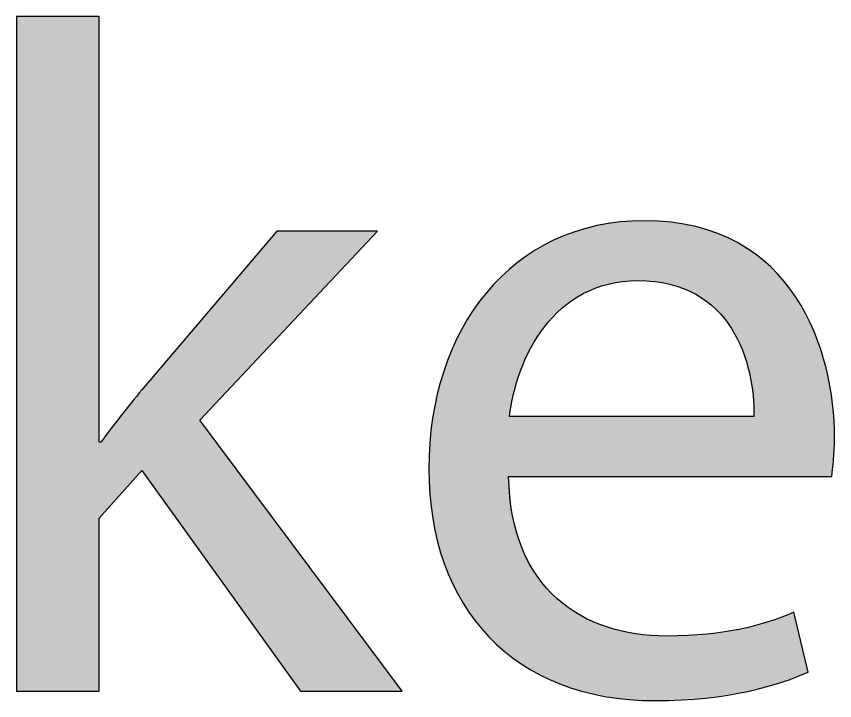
# Model space of a CAD drawing. Extents: x 28 to 546, y -814 to -28.
# Drawn here: x 62.27 to 84.75, y -46.64 to -27.85 of the extents above; entities that cross this region are included whole.
import ezdxf

# ---------------------------------------------------------------- set-up
doc = ezdxf.new("R2010")
doc.units = 0
doc.layers.add('LAYER_1', color=7, linetype='CONTINUOUS')

# ---------------------------------------------------------------- blocks, each defined once
blk = doc.blocks.new('*U7')
at = {"layer": 'LAYER_1', "color": 250, "extrusion": (0, 0, -1)}
for points in [[(-62.268, -46.383), (-62.268, -27.847), (-64.54, -46.383)], [(-64.54, -46.383), (-62.268, -27.847), (-64.54, -27.847)], [(-69.422, -36.692), (-69.422, -33.747), (-70.074, -35.998)], [(-70.074, -35.998), (-69.422, -33.747), (-70.074, -33.747)], [(-70.074, -35.998), (-70.074, -33.747), (-72.189, -33.747)], [(-67.307, -38.943), (-67.307, -36.234), (-69.422, -36.692)], [(-69.422, -45.476), (-67.307, -38.943), (-69.422, -41.772)], [(-64.54, -41.632), (-64.54, -39.543), (-64.592, -41.574)], [(-64.592, -41.574), (-64.54, -39.543), (-64.592, -39.543)], [(-64.592, -41.574), (-64.592, -39.543), (-65.714, -40.326)], [(-70.074, -46.383), (-69.422, -41.772), (-70.074, -42.645)], [(-70.074, -46.383), (-70.074, -42.645), (-72.189, -46.383)], [(-72.189, -46.383), (-70.074, -42.645), (-72.189, -45.475)], [(-72.189, -46.383), (-72.189, -45.475), (-72.868, -46.383)]]:
    blk.add_solid(points, dxfattribs=at)
at = {"layer": 'LAYER_1', "color": 250}
for points in [[(69.422, -36.692), (67.307, -36.234), (69.422, -33.747)], [(67.307, -42.539), (65.714, -38.107), (67.307, -36.234)], [(65.714, -40.326), (64.592, -39.543), (65.714, -38.107)], [(65.714, -40.326), (65.714, -38.107), (67.307, -42.539)], [(67.307, -42.539), (67.307, -38.943), (69.422, -45.476)], [(69.422, -45.476), (69.422, -41.772), (70.074, -46.383)]]:
    blk.add_solid(points, dxfattribs=at)
blk = doc.blocks.new('*U8')
at = {"layer": 'LAYER_1', "color": 250}
for points in [[(78.921, -35.129), (78.851, -33.495), (78.921, -33.491)], [(79.1, -35.119), (78.921, -33.491), (79.1, -33.482)], [(79.281, -35.108), (79.1, -33.482), (79.281, -33.473)], [(79.341, -35.105), (79.281, -33.473), (79.341, -33.47)], [(79.524, -35.115), (79.341, -33.47), (79.524, -33.46)], [(79.341, -35.105), (79.341, -33.47), (79.524, -35.115)], [(79.524, -35.115), (79.524, -33.46), (79.803, -35.131)], [(79.803, -35.131), (79.803, -33.476), (79.811, -35.132)], [(79.811, -35.132), (79.811, -33.476), (80.125, -35.188)], [(77.793, -35.49), (77.758, -33.722), (77.793, -33.712)], [(77.836, -35.464), (77.793, -33.712), (77.836, -33.7)], [(78.169, -35.313), (77.836, -33.7), (78.169, -33.609)], [(78.213, -35.299), (78.169, -33.609), (78.213, -33.597)], [(78.427, -35.232), (78.213, -33.597), (78.427, -33.562)], [(78.486, -35.214), (78.427, -33.562), (78.486, -33.553)], [(78.53, -35.2), (78.486, -33.553), (78.53, -33.546)], [(78.851, -35.142), (78.53, -33.546), (78.851, -33.495)], [(80.125, -35.188), (80.125, -33.494), (80.221, -35.205)], [(80.221, -35.205), (80.221, -33.499), (80.263, -35.218)], [(80.263, -35.218), (80.263, -33.501), (80.597, -35.324)], [(80.597, -35.324), (80.597, -33.561), (80.933, -35.482)], [(80.933, -35.482), (80.933, -33.621), (80.933, -35.483)], [(80.933, -35.483), (80.933, -33.621), (81.202, -35.658)], [(81.202, -35.658), (81.202, -33.705), (81.231, -35.676)], [(81.231, -35.676), (81.231, -33.714), (81.244, -35.688)], [(77.199, -35.918), (77.116, -33.96), (77.199, -33.927)], [(77.253, -35.866), (77.199, -33.927), (77.253, -33.905)], [(77.531, -35.65), (77.253, -33.905), (77.531, -33.794)], [(77.61, -35.602), (77.531, -33.794), (77.61, -33.762)], [(77.758, -35.512), (77.61, -33.762), (77.758, -33.722)], [(81.244, -35.688), (81.244, -33.718), (81.492, -35.901)], [(81.492, -35.901), (81.492, -33.796), (81.538, -35.951)], [(81.538, -35.951), (81.538, -33.81), (81.719, -36.151)], [(81.719, -36.151), (81.719, -33.895), (81.913, -36.423)], [(76.776, -36.374), (76.646, -34.204), (76.776, -34.134)], [(77.002, -36.109), (76.776, -34.134), (77.002, -34.012)], [(77.045, -36.067), (77.002, -34.012), (77.045, -33.989)], [(77.116, -35.999), (77.045, -33.989), (77.116, -33.96)], [(81.913, -36.423), (81.913, -33.985), (82.077, -36.713)], [(82.077, -36.713), (82.077, -34.062), (82.08, -36.721)], [(82.08, -36.721), (82.08, -34.063), (82.168, -36.916)], [(82.168, -36.916), (82.168, -34.119), (82.212, -37.014)], [(82.212, -37.014), (82.212, -34.148), (82.363, -37.508)], [(76.4, -36.957), (76.167, -34.517), (76.4, -34.355)], [(76.518, -36.756), (76.4, -34.355), (76.518, -34.273)], [(76.576, -36.658), (76.518, -34.273), (76.576, -34.242)], [(76.579, -36.653), (76.576, -34.242), (76.579, -34.24)], [(76.646, -36.558), (76.579, -34.24), (76.646, -34.204)], [(82.363, -37.508), (82.363, -34.245), (82.403, -37.638)], [(82.403, -37.638), (82.403, -34.27), (82.503, -38.258)], [(82.503, -38.258), (82.503, -34.334), (82.527, -38.838)], [(76.031, -37.87), (75.926, -34.703), (76.031, -34.611)], [(76.118, -37.583), (76.031, -34.611), (76.118, -34.551)], [(76.136, -37.543), (76.118, -34.551), (76.136, -34.539)], [(76.167, -37.474), (76.136, -34.539), (76.167, -34.517)], [(75.791, -45.376), (75.669, -34.928), (75.791, -34.821)], [(75.817, -40.483), (75.791, -34.821), (75.817, -34.798)], [(75.898, -38.378), (75.817, -34.798), (75.898, -34.728)], [(75.926, -38.22), (75.898, -34.728), (75.926, -34.703)], [(75.585, -45.206), (75.246, -35.367), (75.585, -35)], [(75.669, -45.285), (75.585, -35), (75.669, -34.928)], [(75.585, -45.206), (75.585, -35), (75.669, -45.285)], [(75.669, -45.285), (75.669, -34.928), (75.791, -45.376)], [(75.181, -44.812), (74.869, -35.854), (75.181, -35.438)], [(75.246, -44.889), (75.181, -35.438), (75.246, -35.367)], [(75.181, -44.812), (75.181, -35.438), (75.246, -44.889)], [(75.246, -44.889), (75.246, -35.367), (75.585, -45.206)], [(74.819, -44.376), (74.538, -36.384), (74.819, -35.92)], [(74.869, -44.448), (74.819, -35.92), (74.869, -35.854)], [(74.819, -44.376), (74.819, -35.92), (74.869, -44.448)], [(74.869, -44.448), (74.869, -35.854), (75.181, -44.812)], [(74.538, -43.965), (74.502, -36.443), (74.538, -36.384)], [(74.538, -43.965), (74.538, -36.384), (74.819, -44.376)], [(74.502, -43.898), (74.255, -36.954), (74.502, -36.443)], [(74.502, -43.898), (74.502, -36.443), (74.538, -43.965)], [(74.231, -43.382), (74.022, -37.56), (74.231, -37.005)], [(74.255, -43.441), (74.231, -37.005), (74.255, -36.954)], [(74.231, -43.382), (74.231, -37.005), (74.255, -43.441)], [(74.255, -43.441), (74.255, -36.954), (74.502, -43.898)], [(74.006, -42.827), (73.838, -38.199), (74.006, -37.601)], [(74.022, -42.878), (74.006, -37.601), (74.022, -37.56)], [(74.006, -42.827), (74.006, -37.601), (74.022, -42.878)], [(74.022, -42.878), (74.022, -37.56), (74.231, -43.382)], [(73.838, -42.277), (73.829, -38.23), (73.838, -38.199)], [(73.838, -42.277), (73.838, -38.199), (74.006, -42.827)], [(73.829, -42.236), (73.705, -38.868), (73.829, -38.23)], [(73.829, -42.236), (73.829, -38.23), (73.838, -42.277)], [(73.705, -41.642), (73.701, -38.887), (73.705, -38.868)], [(73.705, -41.642), (73.705, -38.868), (73.829, -42.236)], [(73.701, -41.611), (73.625, -39.561), (73.701, -38.887)], [(73.701, -41.611), (73.701, -38.887), (73.705, -41.642)], [(73.624, -40.95), (73.598, -40.274), (73.624, -39.569)], [(73.625, -40.974), (73.624, -39.569), (73.625, -39.561)], [(73.624, -40.95), (73.624, -39.569), (73.625, -40.974)], [(73.625, -40.974), (73.625, -39.561), (73.701, -41.611)], [(75.791, -45.376), (75.791, -40.483), (75.817, -45.395)], [(75.817, -45.395), (75.817, -40.746), (75.898, -45.456)], [(75.898, -45.456), (75.898, -41.563), (75.926, -45.477)], [(75.926, -45.477), (75.926, -41.657), (76.031, -45.556)], [(76.031, -45.556), (76.031, -42.018), (76.118, -45.62)], [(76.118, -45.62), (76.118, -42.312), (76.136, -45.634)], [(76.136, -45.634), (76.136, -42.373), (76.167, -45.652)], [(76.167, -45.652), (76.167, -42.479), (76.4, -45.789)], [(76.4, -45.789), (76.4, -42.906), (76.518, -45.859)], [(76.518, -45.859), (76.518, -43.124), (76.576, -45.893)], [(76.576, -45.893), (76.576, -43.23), (76.579, -45.895)], [(76.579, -45.895), (76.579, -43.236), (76.646, -45.935)], [(76.646, -45.935), (76.646, -43.312), (76.776, -45.993)], [(76.776, -45.993), (76.776, -43.458), (77.002, -46.096)], [(77.002, -46.096), (77.002, -43.713), (77.045, -46.115)], [(77.045, -46.115), (77.045, -43.761), (77.116, -46.147)], [(77.116, -46.147), (77.116, -43.841), (77.199, -46.185)], [(77.199, -46.185), (77.199, -43.901), (77.253, -46.203)], [(77.253, -46.203), (77.253, -43.939), (77.531, -46.296)], [(77.531, -46.296), (77.531, -44.138), (77.61, -46.322)], [(77.61, -46.322), (77.61, -44.195), (77.758, -46.371)], [(83.623, -46.013), (83.361, -44.315), (83.623, -44.216)], [(77.758, -46.371), (77.758, -44.3), (77.793, -46.383)], [(77.793, -46.383), (77.793, -44.316), (77.836, -46.393)], [(77.836, -46.393), (77.836, -44.335), (78.169, -46.468)], [(78.169, -46.468), (78.169, -44.481), (78.213, -46.478)], [(78.213, -46.478), (78.213, -44.5), (78.427, -46.527)], [(82.944, -46.233), (82.563, -44.574), (82.944, -44.472)], [(82.989, -46.221), (82.944, -44.472), (82.989, -44.456)], [(83.299, -46.138), (82.989, -44.456), (83.299, -44.338)], [(83.361, -46.114), (83.299, -44.338), (83.361, -44.315)], [(78.427, -46.527), (78.427, -44.595), (78.486, -46.535)], [(78.486, -46.535), (78.486, -44.621), (78.53, -46.54)], [(78.53, -46.54), (78.53, -44.631), (78.851, -46.582)], [(78.851, -46.582), (78.851, -44.707), (78.921, -46.591)], [(78.921, -46.591), (78.921, -44.723), (79.1, -46.615)], [(81.913, -46.461), (81.719, -44.747), (81.913, -44.718)], [(82.077, -46.435), (81.913, -44.718), (82.077, -44.693)], [(82.08, -46.435), (82.077, -44.693), (82.08, -44.693)], [(82.168, -46.421), (82.08, -44.693), (82.168, -44.68)], [(82.212, -46.414), (82.168, -44.68), (82.212, -44.668)], [(82.363, -46.39), (82.212, -44.668), (82.363, -44.627)], [(82.403, -46.379), (82.363, -44.627), (82.403, -44.617)], [(82.503, -46.352), (82.403, -44.617), (82.503, -44.59)], [(82.527, -46.346), (82.503, -44.59), (82.527, -44.584)], [(82.563, -46.336), (82.527, -44.584), (82.563, -44.574)], [(79.1, -46.615), (79.1, -44.765), (79.281, -46.622)], [(79.281, -46.622), (79.281, -44.808), (79.341, -46.625)], [(79.341, -46.625), (79.341, -44.812), (79.524, -46.632)], [(79.524, -46.632), (79.524, -44.825), (79.803, -46.644)], [(79.803, -46.644), (79.803, -44.846), (79.811, -46.644)], [(80.221, -46.623), (80.125, -44.869), (80.221, -44.865)], [(80.263, -46.621), (80.221, -44.865), (80.263, -44.863)], [(80.597, -46.604), (80.263, -44.863), (80.597, -44.848)], [(80.933, -46.587), (80.597, -44.848), (80.933, -44.832)], [(81.202, -46.573), (80.933, -44.832), (81.202, -44.82)], [(80.933, -46.587), (80.933, -44.832), (80.933, -44.832)], [(81.231, -46.569), (81.202, -44.82), (81.231, -44.819)], [(81.244, -46.567), (81.231, -44.819), (81.244, -44.818)], [(81.492, -46.528), (81.244, -44.818), (81.492, -44.781)], [(81.538, -46.52), (81.492, -44.781), (81.538, -44.774)], [(81.719, -46.492), (81.538, -44.774), (81.719, -44.747)]]:
    blk.add_solid(points, dxfattribs=at)
at = {"layer": 'LAYER_1', "color": 250, "extrusion": (0, 0, -1)}
for points in [[(-78.921, -35.129), (-78.921, -33.491), (-79.1, -35.119)], [(-79.1, -35.119), (-79.1, -33.482), (-79.281, -35.108)], [(-79.281, -35.108), (-79.281, -33.473), (-79.341, -35.105)], [(-79.803, -35.131), (-79.524, -33.46), (-79.803, -33.476)], [(-79.811, -35.132), (-79.803, -33.476), (-79.811, -33.476)], [(-80.125, -35.188), (-79.811, -33.476), (-80.125, -33.494)], [(-77.793, -35.49), (-77.793, -33.712), (-77.836, -35.464)], [(-77.836, -35.464), (-77.836, -33.7), (-78.169, -35.313)], [(-78.169, -35.313), (-78.169, -33.609), (-78.213, -35.299)], [(-78.213, -35.299), (-78.213, -33.597), (-78.427, -35.232)], [(-78.427, -35.232), (-78.427, -33.562), (-78.486, -35.214)], [(-78.486, -35.214), (-78.486, -33.553), (-78.53, -35.2)], [(-78.53, -35.2), (-78.53, -33.546), (-78.851, -35.142)], [(-78.851, -35.142), (-78.851, -33.495), (-78.921, -35.129)], [(-80.221, -35.205), (-80.125, -33.494), (-80.221, -33.499)], [(-80.263, -35.218), (-80.221, -33.499), (-80.263, -33.501)], [(-80.597, -35.324), (-80.263, -33.501), (-80.597, -33.561)], [(-80.933, -35.482), (-80.597, -33.561), (-80.933, -33.621)], [(-80.933, -35.483), (-80.933, -33.621), (-80.933, -33.621)], [(-81.202, -35.658), (-80.933, -33.621), (-81.202, -33.705)], [(-81.231, -35.676), (-81.202, -33.705), (-81.231, -33.714)], [(-81.244, -35.688), (-81.231, -33.714), (-81.244, -33.718)], [(-77.199, -35.918), (-77.199, -33.927), (-77.253, -35.866)], [(-77.253, -35.866), (-77.253, -33.905), (-77.531, -35.65)], [(-77.531, -35.65), (-77.531, -33.794), (-77.61, -35.602)], [(-77.61, -35.602), (-77.61, -33.762), (-77.758, -35.512)], [(-77.758, -35.512), (-77.758, -33.722), (-77.793, -35.49)], [(-81.492, -35.901), (-81.244, -33.718), (-81.492, -33.796)], [(-81.538, -35.951), (-81.492, -33.796), (-81.538, -33.81)], [(-81.719, -36.151), (-81.538, -33.81), (-81.719, -33.895)], [(-81.913, -36.423), (-81.719, -33.895), (-81.913, -33.985)], [(-76.776, -36.374), (-76.776, -34.134), (-77.002, -36.109)], [(-77.002, -36.109), (-77.002, -34.012), (-77.045, -36.067)], [(-77.045, -36.067), (-77.045, -33.989), (-77.116, -35.999)], [(-77.116, -35.999), (-77.116, -33.96), (-77.199, -35.918)], [(-82.077, -36.713), (-81.913, -33.985), (-82.077, -34.062)], [(-82.08, -36.721), (-82.077, -34.062), (-82.08, -34.063)], [(-82.168, -36.916), (-82.08, -34.063), (-82.168, -34.119)], [(-82.212, -37.014), (-82.168, -34.119), (-82.212, -34.148)], [(-82.363, -37.508), (-82.212, -34.148), (-82.363, -34.245)], [(-76.4, -36.957), (-76.4, -34.355), (-76.518, -36.756)], [(-76.518, -36.756), (-76.518, -34.273), (-76.576, -36.658)], [(-76.576, -36.658), (-76.576, -34.242), (-76.579, -36.653)], [(-76.579, -36.653), (-76.579, -34.24), (-76.646, -36.558)], [(-76.646, -36.558), (-76.646, -34.204), (-76.776, -36.374)], [(-82.403, -37.638), (-82.363, -34.245), (-82.403, -34.27)], [(-82.503, -38.258), (-82.403, -34.27), (-82.503, -34.334)], [(-82.527, -38.838), (-82.503, -34.334), (-82.527, -34.349)], [(-82.527, -40.483), (-82.527, -34.349), (-82.563, -40.483)], [(-82.563, -40.483), (-82.527, -34.349), (-82.563, -34.373)], [(-82.563, -40.483), (-82.563, -34.373), (-82.944, -40.483)], [(-82.944, -40.483), (-82.563, -34.373), (-82.944, -34.693)], [(-76.031, -37.87), (-76.031, -34.611), (-76.118, -37.583)], [(-76.118, -37.583), (-76.118, -34.551), (-76.136, -37.543)], [(-76.136, -37.543), (-76.136, -34.539), (-76.167, -37.474)], [(-76.167, -37.474), (-76.167, -34.517), (-76.4, -36.957)], [(-75.791, -40.483), (-75.791, -34.821), (-75.817, -40.483)], [(-75.817, -38.838), (-75.817, -34.798), (-75.898, -38.378)], [(-75.898, -38.378), (-75.898, -34.728), (-75.926, -38.22)], [(-75.926, -38.22), (-75.926, -34.703), (-76.031, -37.87)], [(-82.944, -40.483), (-82.944, -34.693), (-82.989, -40.483)], [(-82.989, -40.483), (-82.944, -34.693), (-82.989, -34.731)], [(-82.989, -40.483), (-82.989, -34.731), (-83.299, -40.483)], [(-83.299, -40.483), (-82.989, -34.731), (-83.299, -35.064)], [(-83.299, -40.483), (-83.299, -35.064), (-83.361, -40.483)], [(-83.361, -40.483), (-83.299, -35.064), (-83.361, -35.131)], [(-83.361, -40.483), (-83.361, -35.131), (-83.623, -40.483)], [(-83.623, -40.483), (-83.361, -35.131), (-83.623, -35.485)], [(-83.623, -40.483), (-83.623, -35.485), (-83.682, -40.483)], [(-83.682, -40.483), (-83.623, -35.485), (-83.682, -35.565)], [(-83.682, -40.483), (-83.682, -35.565), (-84.015, -40.483)], [(-84.015, -40.483), (-83.682, -35.565), (-84.015, -36.194)], [(-84.015, -40.483), (-84.015, -36.194), (-84.181, -40.483)], [(-84.181, -40.483), (-84.015, -36.194), (-84.181, -36.508)], [(-84.181, -40.483), (-84.181, -36.508), (-84.51, -40.483)], [(-84.51, -40.483), (-84.181, -36.508), (-84.51, -37.502)], [(-84.51, -40.483), (-84.51, -37.502), (-84.667, -40.483)], [(-84.667, -40.483), (-84.51, -37.502), (-84.667, -38.363)], [(-84.667, -40.483), (-84.667, -38.363), (-84.691, -40.166)], [(-84.691, -40.166), (-84.667, -38.363), (-84.691, -38.49)], [(-84.691, -40.166), (-84.691, -38.49), (-84.746, -39.413)], [(-75.817, -40.483), (-75.817, -38.838), (-75.898, -40.483)], [(-75.898, -40.483), (-75.817, -38.838), (-75.898, -38.838)], [(-75.898, -40.483), (-75.898, -38.838), (-75.926, -40.483)], [(-75.926, -40.483), (-75.898, -38.838), (-75.926, -38.838)], [(-75.926, -40.483), (-75.926, -38.838), (-76.031, -40.483)], [(-76.031, -40.483), (-75.926, -38.838), (-76.031, -38.838)], [(-76.031, -40.483), (-76.031, -38.838), (-76.118, -40.483)], [(-76.118, -40.483), (-76.031, -38.838), (-76.118, -38.838)], [(-76.118, -40.483), (-76.118, -38.838), (-76.136, -40.483)], [(-76.136, -40.483), (-76.118, -38.838), (-76.136, -38.838)], [(-76.136, -40.483), (-76.136, -38.838), (-76.167, -40.483)], [(-76.167, -40.483), (-76.136, -38.838), (-76.167, -38.838)], [(-76.167, -40.483), (-76.167, -38.838), (-76.4, -40.483)], [(-76.4, -40.483), (-76.167, -38.838), (-76.4, -38.838)], [(-76.4, -40.483), (-76.4, -38.838), (-76.518, -40.483)], [(-76.518, -40.483), (-76.4, -38.838), (-76.518, -38.838)], [(-76.518, -40.483), (-76.518, -38.838), (-76.576, -40.483)], [(-76.576, -40.483), (-76.518, -38.838), (-76.576, -38.838)], [(-76.576, -40.483), (-76.576, -38.838), (-76.579, -40.483)], [(-76.579, -40.483), (-76.576, -38.838), (-76.579, -38.838)], [(-76.579, -40.483), (-76.579, -38.838), (-76.646, -40.483)], [(-76.646, -40.483), (-76.579, -38.838), (-76.646, -38.838)], [(-76.646, -40.483), (-76.646, -38.838), (-76.776, -40.483)], [(-76.776, -40.483), (-76.646, -38.838), (-76.776, -38.838)], [(-76.776, -40.483), (-76.776, -38.838), (-77.002, -40.483)], [(-77.002, -40.483), (-76.776, -38.838), (-77.002, -38.838)], [(-77.002, -40.483), (-77.002, -38.838), (-77.045, -40.483)], [(-77.045, -40.483), (-77.002, -38.838), (-77.045, -38.838)], [(-77.045, -40.483), (-77.045, -38.838), (-77.116, -40.483)], [(-77.116, -40.483), (-77.045, -38.838), (-77.116, -38.838)], [(-77.116, -40.483), (-77.116, -38.838), (-77.199, -40.483)], [(-77.199, -40.483), (-77.116, -38.838), (-77.199, -38.838)], [(-77.199, -40.483), (-77.199, -38.838), (-77.253, -40.483)], [(-77.253, -40.483), (-77.199, -38.838), (-77.253, -38.838)], [(-77.253, -40.483), (-77.253, -38.838), (-77.531, -40.483)], [(-77.531, -40.483), (-77.253, -38.838), (-77.531, -38.838)], [(-77.531, -40.483), (-77.531, -38.838), (-77.61, -40.483)], [(-77.61, -40.483), (-77.531, -38.838), (-77.61, -38.838)], [(-77.61, -40.483), (-77.61, -38.838), (-77.758, -40.483)], [(-77.758, -40.483), (-77.61, -38.838), (-77.758, -38.838)], [(-77.758, -40.483), (-77.758, -38.838), (-77.793, -40.483)], [(-77.793, -40.483), (-77.758, -38.838), (-77.793, -38.838)], [(-77.793, -40.483), (-77.793, -38.838), (-77.836, -40.483)], [(-77.836, -40.483), (-77.793, -38.838), (-77.836, -38.838)], [(-77.836, -40.483), (-77.836, -38.838), (-78.169, -40.483)], [(-78.169, -40.483), (-77.836, -38.838), (-78.169, -38.838)], [(-78.169, -40.483), (-78.169, -38.838), (-78.213, -40.483)], [(-78.213, -40.483), (-78.169, -38.838), (-78.213, -38.838)], [(-78.213, -40.483), (-78.213, -38.838), (-78.427, -40.483)], [(-78.427, -40.483), (-78.213, -38.838), (-78.427, -38.838)], [(-78.427, -40.483), (-78.427, -38.838), (-78.486, -40.483)], [(-78.486, -40.483), (-78.427, -38.838), (-78.486, -38.838)], [(-78.486, -40.483), (-78.486, -38.838), (-78.53, -40.483)], [(-78.53, -40.483), (-78.486, -38.838), (-78.53, -38.838)], [(-78.53, -40.483), (-78.53, -38.838), (-78.851, -40.483)], [(-78.851, -40.483), (-78.53, -38.838), (-78.851, -38.838)], [(-78.851, -40.483), (-78.851, -38.838), (-78.921, -40.483)], [(-78.921, -40.483), (-78.851, -38.838), (-78.921, -38.838)], [(-78.921, -40.483), (-78.921, -38.838), (-79.1, -40.483)], [(-79.1, -40.483), (-78.921, -38.838), (-79.1, -38.838)], [(-79.1, -40.483), (-79.1, -38.838), (-79.281, -40.483)], [(-79.281, -40.483), (-79.1, -38.838), (-79.281, -38.838)], [(-79.281, -40.483), (-79.281, -38.838), (-79.341, -40.483)], [(-79.341, -40.483), (-79.281, -38.838), (-79.341, -38.838)], [(-79.341, -40.483), (-79.341, -38.838), (-79.524, -40.483)], [(-79.524, -40.483), (-79.341, -38.838), (-79.524, -38.838)], [(-79.524, -40.483), (-79.524, -38.838), (-79.803, -40.483)], [(-79.803, -40.483), (-79.524, -38.838), (-79.803, -38.838)], [(-79.803, -40.483), (-79.803, -38.838), (-79.811, -40.483)], [(-79.811, -40.483), (-79.803, -38.838), (-79.811, -38.838)], [(-79.811, -40.483), (-79.811, -38.838), (-80.125, -40.483)], [(-80.125, -40.483), (-79.811, -38.838), (-80.125, -38.838)], [(-80.125, -40.483), (-80.125, -38.838), (-80.221, -40.483)], [(-80.221, -40.483), (-80.125, -38.838), (-80.221, -38.838)], [(-80.221, -40.483), (-80.221, -38.838), (-80.263, -40.483)], [(-80.263, -40.483), (-80.221, -38.838), (-80.263, -38.838)], [(-80.263, -40.483), (-80.263, -38.838), (-80.597, -40.483)], [(-80.597, -40.483), (-80.263, -38.838), (-80.597, -38.838)], [(-80.597, -40.483), (-80.597, -38.838), (-80.933, -40.483)], [(-80.933, -40.483), (-80.597, -38.838), (-80.933, -38.838)], [(-80.933, -40.483), (-80.933, -38.838), (-80.933, -40.483)], [(-80.933, -40.483), (-80.933, -38.838), (-80.933, -38.838)], [(-80.933, -40.483), (-80.933, -38.838), (-81.202, -40.483)], [(-81.202, -40.483), (-80.933, -38.838), (-81.202, -38.838)], [(-81.202, -40.483), (-81.202, -38.838), (-81.231, -40.483)], [(-81.231, -40.483), (-81.202, -38.838), (-81.231, -38.838)], [(-81.231, -40.483), (-81.231, -38.838), (-81.244, -40.483)], [(-81.244, -40.483), (-81.231, -38.838), (-81.244, -38.838)], [(-81.244, -40.483), (-81.244, -38.838), (-81.492, -40.483)], [(-81.492, -40.483), (-81.244, -38.838), (-81.492, -38.838)], [(-81.492, -40.483), (-81.492, -38.838), (-81.538, -40.483)], [(-81.538, -40.483), (-81.492, -38.838), (-81.538, -38.838)], [(-81.538, -40.483), (-81.538, -38.838), (-81.719, -40.483)], [(-81.719, -40.483), (-81.538, -38.838), (-81.719, -38.838)], [(-81.719, -40.483), (-81.719, -38.838), (-81.913, -40.483)], [(-81.913, -40.483), (-81.719, -38.838), (-81.913, -38.838)], [(-81.913, -40.483), (-81.913, -38.838), (-82.077, -40.483)], [(-82.077, -40.483), (-81.913, -38.838), (-82.077, -38.838)], [(-82.077, -40.483), (-82.077, -38.838), (-82.08, -40.483)], [(-82.08, -40.483), (-82.077, -38.838), (-82.08, -38.838)], [(-82.08, -40.483), (-82.08, -38.838), (-82.168, -40.483)], [(-82.168, -40.483), (-82.08, -38.838), (-82.168, -38.838)], [(-82.168, -40.483), (-82.168, -38.838), (-82.212, -40.483)], [(-82.212, -40.483), (-82.168, -38.838), (-82.212, -38.838)], [(-82.212, -40.483), (-82.212, -38.838), (-82.363, -40.483)], [(-82.363, -40.483), (-82.212, -38.838), (-82.363, -38.838)], [(-82.363, -40.483), (-82.363, -38.838), (-82.403, -40.483)], [(-82.403, -40.483), (-82.363, -38.838), (-82.403, -38.838)], [(-82.403, -40.483), (-82.403, -38.838), (-82.503, -40.483)], [(-82.503, -40.483), (-82.403, -38.838), (-82.503, -38.838)], [(-82.503, -40.483), (-82.503, -38.838), (-82.527, -40.483)], [(-82.527, -40.483), (-82.503, -38.838), (-82.527, -38.838)], [(-75.817, -45.395), (-75.791, -40.483), (-75.817, -40.746)], [(-75.898, -45.456), (-75.817, -40.746), (-75.898, -41.563)], [(-75.926, -45.477), (-75.898, -41.563), (-75.926, -41.657)], [(-76.031, -45.556), (-75.926, -41.657), (-76.031, -42.018)], [(-76.118, -45.62), (-76.031, -42.018), (-76.118, -42.312)], [(-76.136, -45.634), (-76.118, -42.312), (-76.136, -42.373)], [(-76.167, -45.652), (-76.136, -42.373), (-76.167, -42.479)], [(-76.4, -45.789), (-76.167, -42.479), (-76.4, -42.906)], [(-76.518, -45.859), (-76.4, -42.906), (-76.518, -43.124)], [(-76.576, -45.893), (-76.518, -43.124), (-76.576, -43.23)], [(-76.579, -45.895), (-76.576, -43.23), (-76.579, -43.236)], [(-76.646, -45.935), (-76.579, -43.236), (-76.646, -43.312)], [(-76.776, -45.993), (-76.646, -43.312), (-76.776, -43.458)], [(-77.002, -46.096), (-76.776, -43.458), (-77.002, -43.713)], [(-77.045, -46.115), (-77.002, -43.713), (-77.045, -43.761)], [(-77.116, -46.147), (-77.045, -43.761), (-77.116, -43.841)], [(-77.199, -46.185), (-77.116, -43.841), (-77.199, -43.901)], [(-77.253, -46.203), (-77.199, -43.901), (-77.253, -43.939)], [(-77.531, -46.296), (-77.253, -43.939), (-77.531, -44.138)], [(-77.61, -46.322), (-77.531, -44.138), (-77.61, -44.195)], [(-77.758, -46.371), (-77.61, -44.195), (-77.758, -44.3)], [(-83.623, -46.013), (-83.623, -44.216), (-83.682, -45.99)], [(-83.682, -45.99), (-83.623, -44.216), (-83.682, -44.463)], [(-77.793, -46.383), (-77.758, -44.3), (-77.793, -44.316)], [(-77.836, -46.393), (-77.793, -44.316), (-77.836, -44.335)], [(-78.169, -46.468), (-77.836, -44.335), (-78.169, -44.481)], [(-78.213, -46.478), (-78.169, -44.481), (-78.213, -44.5)], [(-78.427, -46.527), (-78.213, -44.5), (-78.427, -44.595)], [(-82.944, -46.233), (-82.944, -44.472), (-82.989, -46.221)], [(-82.989, -46.221), (-82.989, -44.456), (-83.299, -46.138)], [(-83.299, -46.138), (-83.299, -44.338), (-83.361, -46.114)], [(-83.361, -46.114), (-83.361, -44.315), (-83.623, -46.013)], [(-83.682, -45.99), (-83.682, -44.463), (-84.015, -45.861)], [(-78.486, -46.535), (-78.427, -44.595), (-78.486, -44.621)], [(-78.53, -46.54), (-78.486, -44.621), (-78.53, -44.631)], [(-78.851, -46.582), (-78.53, -44.631), (-78.851, -44.707)], [(-78.921, -46.591), (-78.851, -44.707), (-78.921, -44.723)], [(-79.1, -46.615), (-78.921, -44.723), (-79.1, -44.765)], [(-81.913, -46.461), (-81.913, -44.718), (-82.077, -46.435)], [(-82.077, -46.435), (-82.077, -44.693), (-82.08, -46.435)], [(-82.08, -46.435), (-82.08, -44.693), (-82.168, -46.421)], [(-82.168, -46.421), (-82.168, -44.68), (-82.212, -46.414)], [(-82.212, -46.414), (-82.212, -44.668), (-82.363, -46.39)], [(-82.363, -46.39), (-82.363, -44.627), (-82.403, -46.379)], [(-82.403, -46.379), (-82.403, -44.617), (-82.503, -46.352)], [(-82.503, -46.352), (-82.503, -44.59), (-82.527, -46.346)], [(-82.527, -46.346), (-82.527, -44.584), (-82.563, -46.336)], [(-82.563, -46.336), (-82.563, -44.574), (-82.944, -46.233)], [(-79.281, -46.622), (-79.1, -44.765), (-79.281, -44.808)], [(-79.341, -46.625), (-79.281, -44.808), (-79.341, -44.812)], [(-79.524, -46.632), (-79.341, -44.812), (-79.524, -44.825)], [(-79.803, -46.644), (-79.524, -44.825), (-79.803, -44.846)], [(-79.811, -46.644), (-79.803, -44.846), (-79.811, -44.846)], [(-79.811, -46.644), (-79.811, -44.846), (-80.125, -46.628)], [(-80.125, -46.628), (-79.811, -44.846), (-80.125, -44.869)], [(-80.125, -46.628), (-80.125, -44.869), (-80.221, -46.623)], [(-80.221, -46.623), (-80.221, -44.865), (-80.263, -46.621)], [(-80.263, -46.621), (-80.263, -44.863), (-80.597, -46.604)], [(-80.597, -46.604), (-80.597, -44.848), (-80.933, -46.587)], [(-80.933, -46.587), (-80.933, -44.832), (-80.933, -46.587)], [(-80.933, -46.587), (-80.933, -44.832), (-81.202, -46.573)], [(-81.202, -46.573), (-81.202, -44.82), (-81.231, -46.569)], [(-81.231, -46.569), (-81.231, -44.819), (-81.244, -46.567)], [(-81.244, -46.567), (-81.244, -44.818), (-81.492, -46.528)], [(-81.492, -46.528), (-81.492, -44.781), (-81.538, -46.52)], [(-81.538, -46.52), (-81.538, -44.774), (-81.719, -46.492)], [(-81.719, -46.492), (-81.719, -44.747), (-81.913, -46.461)]]:
    blk.add_solid(points, dxfattribs=at)
blk = doc.blocks.new('BLOCK_2')
at = {"layer": 'LAYER_1'}
for points, knots in [([(64.54, -39.543), (64.54, -39.543), (64.592, -39.543), (64.592, -39.543), (64.905, -39.099), (65.349, -38.551), (65.714, -38.107), (65.714, -38.107), (69.422, -33.747), (69.422, -33.747), (69.422, -33.747), (72.189, -33.747), (72.189, -33.747), (72.189, -33.747), (67.307, -38.943), (67.307, -38.943), (67.307, -38.943), (72.868, -46.383), (72.868, -46.383), (72.868, -46.383), (70.074, -46.383), (70.074, -46.383), (70.074, -46.383), (65.714, -40.326), (65.714, -40.326), (65.714, -40.326), (64.54, -41.632), (64.54, -41.632), (64.54, -41.632), (64.54, -46.383), (64.54, -46.383), (64.54, -46.383), (62.268, -46.383), (62.268, -46.383), (62.268, -46.383), (62.268, -27.847), (62.268, -27.847), (62.268, -27.847), (64.54, -27.847), (64.54, -27.847), (64.54, -27.847), (64.54, -39.543), (64.54, -39.543)], [0, 0, 0, 0, 1, 1, 1, 2, 2, 2, 3, 3, 3, 4, 4, 4, 5, 5, 5, 6, 6, 6, 7, 7, 7, 8, 8, 8, 9, 9, 9, 10, 10, 10, 11, 11, 11, 12, 12, 12, 13, 13, 13, 14, 14, 14, 14]), ([(75.791, -40.483), (75.843, -43.59), (77.827, -44.869), (80.125, -44.869), (81.769, -44.869), (82.762, -44.582), (83.623, -44.216), (83.623, -44.216), (84.015, -45.861), (84.015, -45.861), (83.205, -46.227), (81.822, -46.644), (79.811, -46.644), (75.921, -46.644), (73.598, -44.086), (73.598, -40.274), (73.598, -36.462), (75.843, -33.46), (79.524, -33.46), (83.649, -33.46), (84.746, -37.089), (84.746, -39.413), (84.746, -39.882), (84.693, -40.248), (84.667, -40.483), (84.667, -40.483), (75.791, -40.483), (75.791, -40.483)], [0, 0, 0, 0, 1, 1, 1, 2, 2, 2, 3, 3, 3, 4, 4, 4, 5, 5, 5, 6, 6, 6, 7, 7, 7, 8, 8, 8, 9, 9, 9, 9]), ([(82.527, -38.838), (82.553, -37.376), (81.926, -35.105), (79.341, -35.105), (77.018, -35.105), (76, -37.246), (75.817, -38.838), (75.817, -38.838), (82.527, -38.838), (82.527, -38.838)], [0, 0, 0, 0, 1, 1, 1, 2, 2, 2, 3, 3, 3, 3])]:
    blk.add_open_spline(points, degree=3, knots=knots, dxfattribs=at)
at = {"layer": 'LAYER_1', "color": 250}
for name in ['*U7', '*U8']:
    blk.add_blockref(name, (0, 0), dxfattribs=at)

msp = doc.modelspace()

# ---------------------------------------------------------------- block references
at = {"layer": 'LAYER_1'}
msp.add_blockref('BLOCK_2', (0, 0), dxfattribs=at)

doc.saveas('drawing.dxf')
